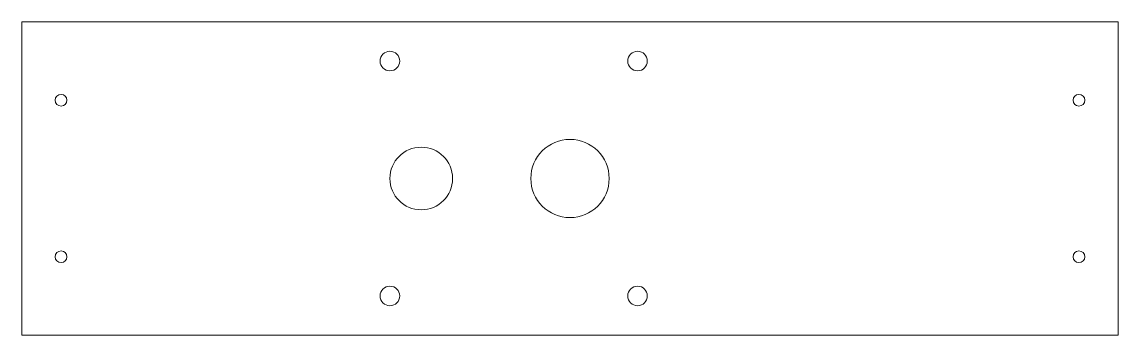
# Model space of a CAD drawing. Header units: millimetres. Extents: x -140 to 140, y -40 to 40.
import ezdxf

# ---------------------------------------------------------------- set-up
doc = ezdxf.new("R2010")
doc.units = ezdxf.units.MM
doc.layers.add('mounting', color=7, linetype='CONTINUOUS', lineweight=0, true_color=0x000000)

msp = doc.modelspace()

# ---------------------------------------------------------------- linework, layer by layer
at = {"layer": 'mounting'}
for p, q in [((-140, -40), (-140, 40)), ((140, 40), (-140, 40)), ((140, 40), (140, -40)), ((-140, -40), (140, -40))]:
    msp.add_line(p, q, dxfattribs=at)
for centre, radius in [((-46, 30), 2.5), ((17.25, 30), 2.5), ((-130, 20), 1.5), ((130, 20), 1.5), ((0, 0), 10), ((-38, 0), 8), ((-130, -20), 1.5), ((130, -20), 1.5), ((-46, -30), 2.5), ((17.25, -30), 2.5)]:
    msp.add_circle(centre, radius, dxfattribs=at)

doc.saveas('drawing.dxf')
